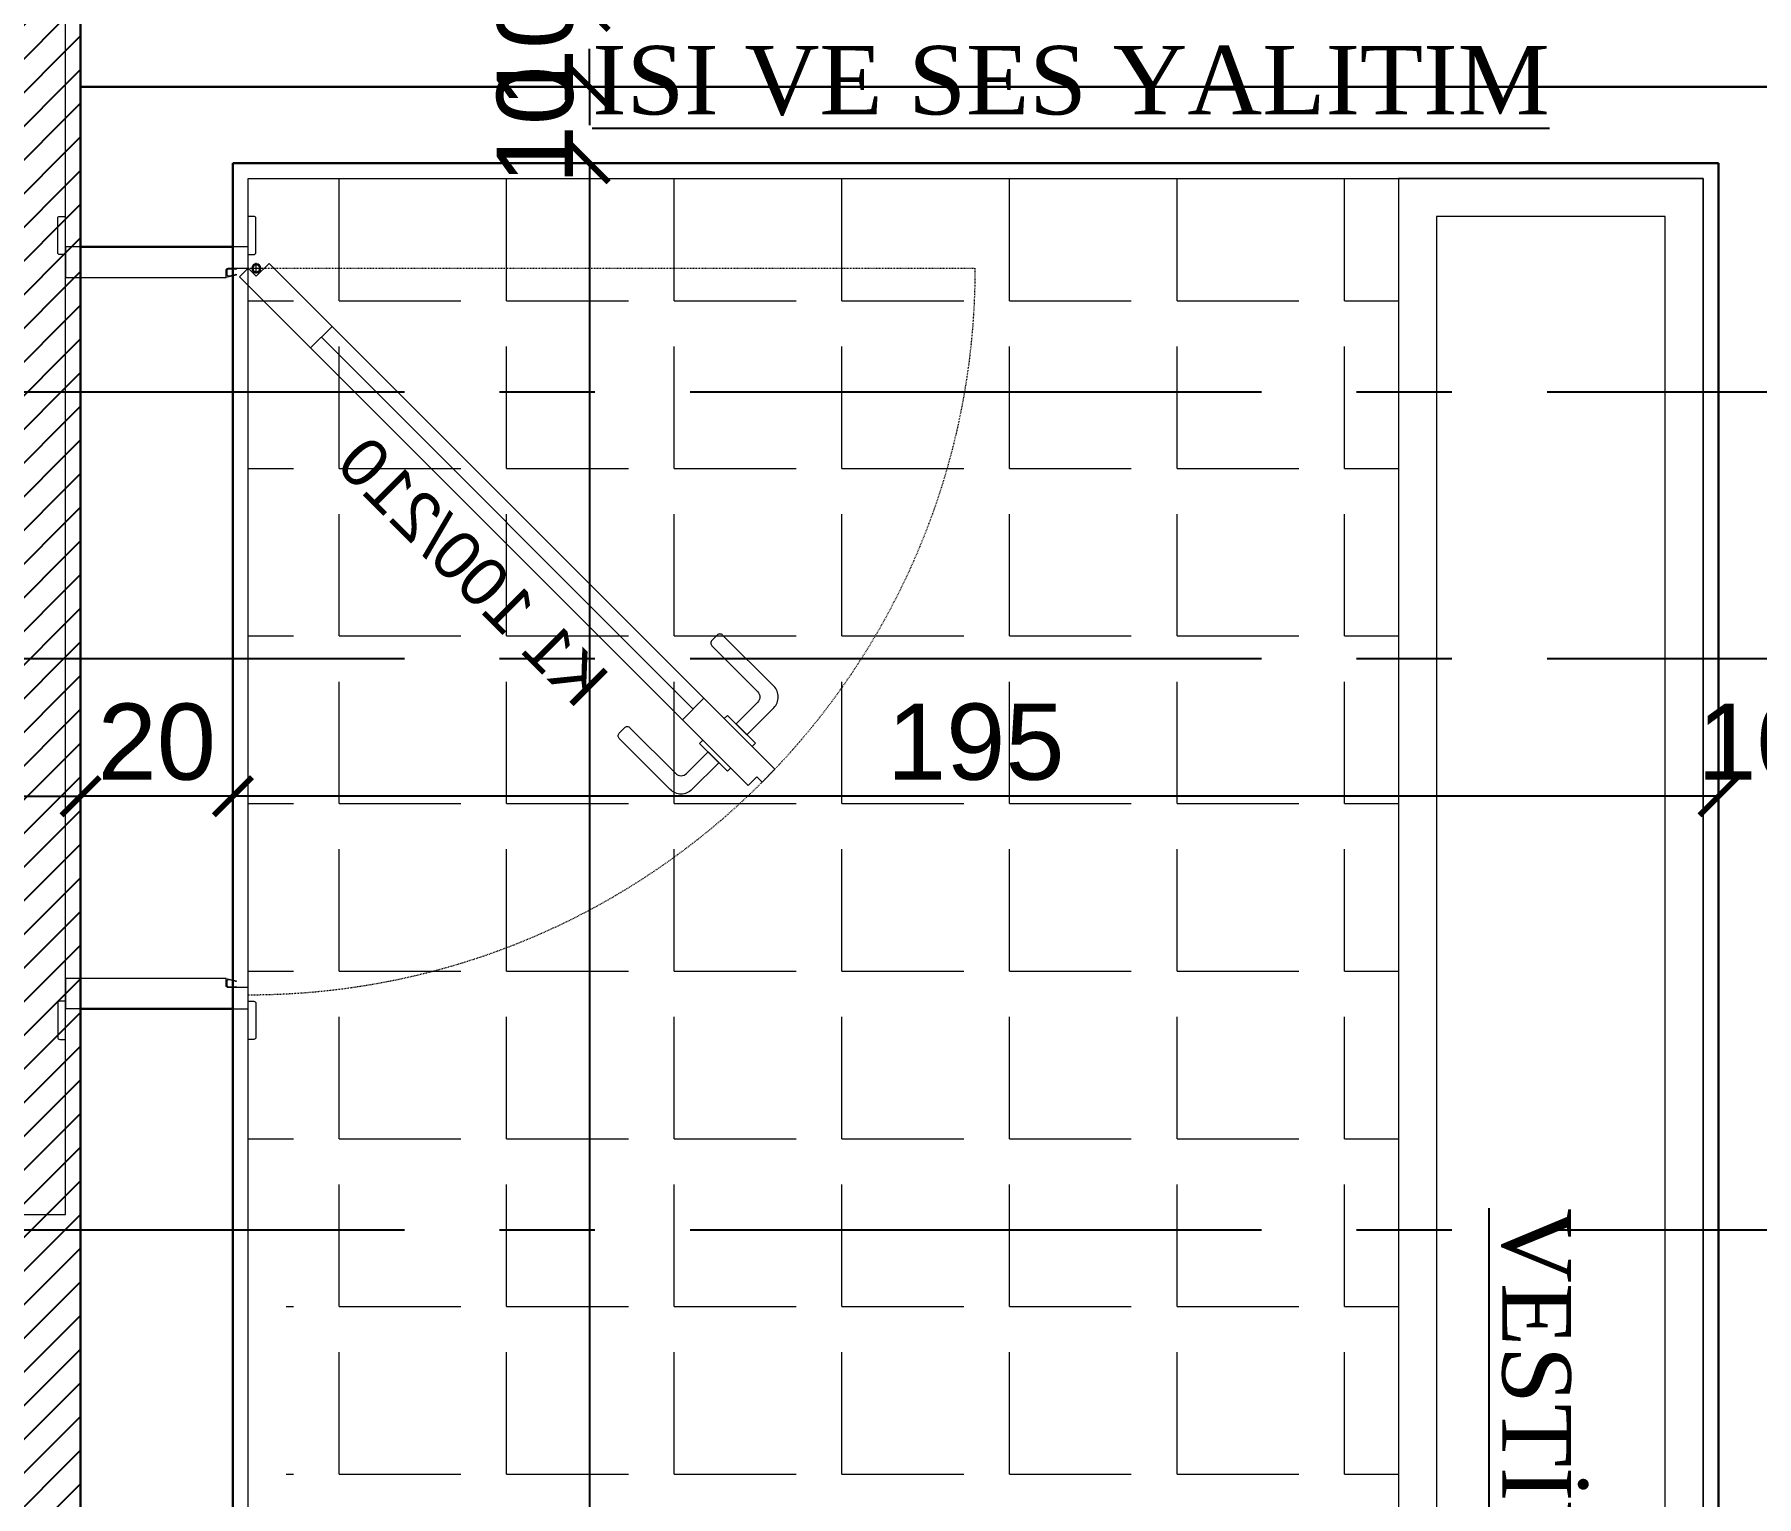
# Model space of a CAD drawing. Header units: millimetres. Extents: x 2778 to 13672, y 1832 to 5175.
# Drawn here: x 6415.5 to 6641.6, y 3470.2 to 3662.1 of the extents above; entities that cross this region are included whole.
import ezdxf

# ---------------------------------------------------------------- set-up
doc = ezdxf.new("R2010")
doc.units = ezdxf.units.MM
for name, pattern in [('CENTER2', [112.5, 75, -12.5, 12.5, -12.5]), ('DASHDOT2', [12.7, 6.35, -3.175, 0, -3.175]), ('DOTX2', [0.5, 0, -0.5])]:
    doc.linetypes.add(name, pattern=pattern)
for name, color, linetype in [('0-HSL-HTC', 7, 'Continuous'), ('7-DCR-FRN', 8, 'Continuous'), ('İÇÖLÇÜ', 7, 'Continuous'), ('Yazi', 7, 'Continuous')]:
    doc.layers.add(name, color=color, linetype=linetype)
for name, color, linetype, lineweight in [('aks', 251, 'DASHDOT2', 35), ('duvar', 232, 'Continuous', 30), ('ince', 37, 'Continuous', 0), ('iz', 1, 'DOTX2', 20), ('kapı', 3, 'Continuous', 18), ('Kiris', 7, 'Continuous', 30), ('sıva iç', 21, 'Continuous', 0), ('yazı', 11, 'Continuous', 20), ('z - tarama', 251, 'Continuous', 18), ('ÖLÇÜ İÇ', 7, 'Continuous', 9)]:
    doc.layers.add(name, color=color, linetype=linetype, lineweight=lineweight)
doc.styles.get("Standard").update_dxf_attribs({"font": 'arial.ttf'})
doc.styles.add('Times roman', font='times.ttf')
doc.dimstyles.new('zulay iç ölçü', dxfattribs={"dimtxt": 10, "dimasz": 5, "dimexe": 0.18, "dimexo": 0, "dimgap": 2, "dimtad": 3, "dimdec": 0, "dimzin": 0, "dimdsep": 46, "dimtxsty": 'Standard', "dimblk": 'ARCHTICK', "dimcen": 0.09, "dimse1": 1, "dimse2": 1, "dimadec": 0, "dimazin": 0, "dimtfac": 1, "dimtdec": 0, "dimtix": 1, "dimtofl": 0, "dimtmove": 0, "dimatfit": 3, "dimldrblk": 'ARCHTICK', "dimfxl": 1, "dimtolj": 1, "dimtzin": 0, "dimarcsym": 0})

# ---------------------------------------------------------------- blocks, each defined once
blk = doc.blocks.new('sadsfsfsf')
at = {"layer": 'ince'}
for p, q in [((0.7, 0), (-0.7, 0)), ((0, 0.7), (0, -0.7))]:
    blk.add_line(p, q, dxfattribs=at)
for radius in [0.6, 0.45]:
    blk.add_circle((0, 0), radius, dxfattribs=at)
blk = doc.blocks.new('4545')
at = {"layer": 'duvar'}
for p, q in [((1011935.67, -373952.46), (1011935.67, -373932.46)), ((1012035.67, -373952.46), (1012035.67, -373932.46))]:
    blk.add_line(p, q, dxfattribs=at)
at = {"layer": 'ince'}
blk.add_line((1012023.82, -373920.85), (1011975.02, -373872.05), dxfattribs=at)
for points in [[(1011973.07, -373866.42), (1011971.65, -373865.01), (1011975.19, -373861.47, -0.414214), (1011978.02, -373861.47), (1011984.73, -373868.19, -0.414214), (1011984.73, -373868.9), (1011984.03, -373869.6, -0.414214), (1011983.32, -373869.6), (1011977.31, -373863.59, 0.414214), (1011975.89, -373863.59)], [(1011969.39, -373870.1), (1011967.98, -373868.68), (1011964.44, -373872.22, 0.414214), (1011964.44, -373875.05), (1011971.16, -373881.76, 0.414214), (1011971.86, -373881.76), (1011972.57, -373881.06, 0.414214), (1011972.57, -373880.35), (1011966.56, -373874.34, -0.414214), (1011966.56, -373872.93)], [(1011938.72, -373933.36), (1011939.67, -373933.36), (1011939.37, -373932.06), (1011939.24, -373932.06, -0.112206), (1011939.29, -373932.16), (1011939.47, -373932.97, -0.482314), (1011939.23, -373933.27), (1011938.81, -373933.27, -0.414214), (1011938.56, -373933.02), (1011938.56, -373932.22, -0.170049), (1011938.61, -373932.06), (1011938.47, -373932.06), (1011938.47, -373933.11, 0.414214)], [(1012031.67, -373933.36), (1012032.62, -373933.36, 0.414214), (1012032.87, -373933.11), (1012032.87, -373932.06), (1012032.72, -373932.06, -0.170049), (1012032.77, -373932.22), (1012032.77, -373933.02, -0.414214), (1012032.52, -373933.27), (1012032.1, -373933.27, -0.482314), (1012031.86, -373932.97), (1012032.05, -373932.16, -0.112206), (1012032.09, -373932.06), (1012031.97, -373932.06)]]:
    blk.add_lwpolyline(points, format="xyb", close=True, dxfattribs=at)
for points in [[(1011970.11, -373864.31), (1011970.53, -373863.89), (1011974.19, -373867.54), (1011973.76, -373867.97)], [(1011967.28, -373867.14), (1011966.85, -373867.56), (1011970.51, -373871.22), (1011970.93, -373870.79)]]:
    blk.add_lwpolyline(points, dxfattribs=at)
for points in [[(1011936.67, -373930.46), (1011936.67, -373929.71, 0.414214), (1011936.42, -373929.46), (1011931.92, -373929.46, 0.414214), (1011931.67, -373929.71), (1011931.67, -373930.46)], [(1012034.67, -373930.46), (1012034.67, -373929.71, -0.414214), (1012034.92, -373929.46), (1012039.42, -373929.46, -0.414214), (1012039.67, -373929.71), (1012039.67, -373930.46)], [(1011936.67, -373954.46), (1011936.67, -373955.21, -0.414214), (1011936.42, -373955.46), (1011931.92, -373955.46, -0.414214), (1011931.67, -373955.21), (1011931.67, -373954.46)], [(1012034.67, -373954.46), (1012034.67, -373955.21, 0.414214), (1012034.92, -373955.46), (1012039.42, -373955.46, 0.414214), (1012039.67, -373955.21), (1012039.67, -373954.46)]]:
    blk.add_lwpolyline(points, format="xyb", dxfattribs=at)
at = {"layer": 'iz', "ltscale": 0.1}
for p, q in [((1012032.87, -373930.46), (1012032.87, -373835.06)), ((1012035.67, -373932.46), (1011935.67, -373932.46)), ((1012035.67, -373952.46), (1011935.67, -373952.46))]:
    blk.add_line(p, q, dxfattribs=at)
blk.add_arc((1012032.87, -373930.46), 95.4, 90, 180, dxfattribs=at)
at = {"layer": 'kapı'}
for p, q in [((1011973.6, -373873.46), (1011976.43, -373870.63)), ((1012022.41, -373922.27), (1012025.24, -373919.44))]:
    blk.add_line(p, q, dxfattribs=at)
blk.add_lwpolyline([(1012032.87, -373930.46), (1012031.81, -373929.4), (1012033.5, -373927.71), (1011967.11, -373861.31), (1011965.41, -373863), (1011966.12, -373863.71), (1011964.98, -373864.84), (1012031.73, -373931.59), (1012032.87, -373930.46)], dxfattribs=at)
for points in [[(1011935.67, -373930.46), (1011938.47, -373930.46), (1011938.47, -373933.11, 0.414214), (1011938.72, -373933.36), (1011939.67, -373933.36), (1011939.67, -373954.46), (1011935.67, -373954.46)], [(1012035.67, -373954.46), (1012031.67, -373954.46), (1012031.67, -373933.36), (1012032.62, -373933.36, 0.414214), (1012032.87, -373933.11), (1012032.87, -373930.46), (1012035.67, -373930.46), (1012035.67, -373930.46)]]:
    blk.add_lwpolyline(points, format="xyb", dxfattribs=at)
at = {"layer": 'sıva iç'}
for p, q in [((1011935.67, -373932.46), (1011935.67, -373930.46)), ((1012035.67, -373930.46), (1012035.67, -373932.46)), ((1011935.67, -373952.46), (1011935.67, -373954.46)), ((1012035.67, -373952.46), (1012035.67, -373954.46))]:
    blk.add_line(p, q, dxfattribs=at)
at = {"layer": 'ince', "rotation": 180}
blk.add_blockref('sadsfsfsf', (1012032.87, -373929.4), dxfattribs=at)
at = {"layer": 'yazı'}
blk.add_text('K1 100/210', height=6.328, rotation=315, dxfattribs=at).set_placement((1011974.88, -373887.22))
blk = doc.blocks.new('*U318')
at = {"layer": '7-DCR-FRN', "lineweight": 9}
for points in [[(350, 40), (350, 0), (0, 0), (0, 40)], [(350, 40), (350, 0), (0, 0), (0, 40)], [(345, 35), (345, 5), (5, 5), (5, 35)]]:
    blk.add_lwpolyline(points, close=True, dxfattribs=at)
blk = doc.blocks.new('_ArchTick')
at = {"color": 0, "linetype": 'ByBlock', "const_width": 0.15}
blk.add_lwpolyline([(-0.5, -0.5), (0.5, 0.5)], dxfattribs=at)
blk = doc.blocks.new('*D2120')
at = {"layer": 'Defpoints', "color": 0, "transparency": 16777216}
for p in [(6486.7, 3655.23), (6486.7, 3645.23), (6488.38, 3645.23)]:
    blk.add_point(p, dxfattribs=at)
at = {"layer": 'ÖLÇÜ İÇ', "color": 0, "lineweight": -2, "transparency": 16777216}
for p, q in [((6488.38, 3655.23), (6488.38, 3660.23)), ((6488.38, 3645.23), (6488.38, 3640.23))]:
    blk.add_line(p, q, dxfattribs=at)
at = {"layer": 'ÖLÇÜ İÇ', "color": 0, "lineweight": -2, "transparency": 16777216, "xscale": 5, "yscale": 5, "zscale": 5}
for p, rotation in [((6488.38, 3655.23), 270), ((6488.38, 3645.23), 90)]:
    blk.add_blockref('_ArchTick', p, dxfattribs=dict(at, rotation=rotation))
at = {"layer": 'ÖLÇÜ İÇ', "color": 0, "transparency": 16777216, "insert": (6481.28, 3650.23), "char_height": 10, "attachment_point": 5, "rotation": 90}
blk.add_mtext('\\A1;10', dxfattribs=at)
blk = doc.blocks.new('*D2121')
at = {"layer": 'Defpoints', "color": 0, "transparency": 16777216}
for p in [(6486.7, 3645.23), (6488.38, 3165.23), (6488.38, 3165.23)]:
    blk.add_point(p, dxfattribs=at)
at = {"layer": 'ÖLÇÜ İÇ', "color": 0, "lineweight": -2, "transparency": 16777216}
blk.add_line((6488.38, 3645.23), (6488.38, 3165.23), dxfattribs=at)
at = {"layer": 'ÖLÇÜ İÇ', "color": 0, "lineweight": -2, "transparency": 16777216, "xscale": 5, "yscale": 5, "zscale": 5}
for p, rotation in [((6488.38, 3645.23), 90), ((6488.38, 3165.23), 270)]:
    blk.add_blockref('_ArchTick', p, dxfattribs=dict(at, rotation=rotation))
at = {"layer": 'ÖLÇÜ İÇ', "color": 0, "transparency": 16777216, "insert": (6481.28, 3405.23), "char_height": 10, "attachment_point": 5, "rotation": 90}
blk.add_mtext('\\A1;480', dxfattribs=at)
blk = doc.blocks.new('*D2199')
at = {"layer": 'Defpoints', "color": 0, "transparency": 16777216}
for p in [(6636.58, 3562.14), (6636.58, 3562.14), (6646.58, 3562.14)]:
    blk.add_point(p, dxfattribs=at)
at = {"layer": 'ÖLÇÜ İÇ', "color": 0, "lineweight": -2, "transparency": 16777216}
for p, q in [((6636.58, 3562.14), (6631.58, 3562.14)), ((6646.58, 3562.14), (6651.58, 3562.14))]:
    blk.add_line(p, q, dxfattribs=at)
at = {"layer": 'ÖLÇÜ İÇ', "color": 0, "lineweight": -2, "transparency": 16777216, "xscale": 5, "yscale": 5, "zscale": 5}
blk.add_blockref('_ArchTick', (6636.58, 3562.14), dxfattribs=at)
at = {"layer": 'ÖLÇÜ İÇ', "color": 0, "lineweight": -2, "transparency": 16777216, "xscale": 5, "yscale": 5, "zscale": 5, "rotation": 180}
blk.add_blockref('_ArchTick', (6646.58, 3562.14), dxfattribs=at)
at = {"layer": 'ÖLÇÜ İÇ', "color": 0, "transparency": 16777216, "insert": (6641.58, 3569.24), "char_height": 10, "attachment_point": 5}
blk.add_mtext('\\A1;10', dxfattribs=at)
blk = doc.blocks.new('*D2200')
at = {"layer": 'Defpoints', "color": 0, "transparency": 16777216}
for p in [(6441.58, 3562.14), (6441.58, 3562.14), (6636.58, 3562.14)]:
    blk.add_point(p, dxfattribs=at)
at = {"layer": 'ÖLÇÜ İÇ', "color": 0, "lineweight": -2, "transparency": 16777216}
blk.add_line((6636.58, 3562.14), (6441.58, 3562.14), dxfattribs=at)
at = {"layer": 'ÖLÇÜ İÇ', "color": 0, "lineweight": -2, "transparency": 16777216, "xscale": 5, "yscale": 5, "zscale": 5, "rotation": 180}
blk.add_blockref('_ArchTick', (6441.58, 3562.14), dxfattribs=at)
at = {"layer": 'ÖLÇÜ İÇ', "color": 0, "lineweight": -2, "transparency": 16777216, "xscale": 5, "yscale": 5, "zscale": 5}
blk.add_blockref('_ArchTick', (6636.58, 3562.14), dxfattribs=at)
at = {"layer": 'ÖLÇÜ İÇ', "color": 0, "transparency": 16777216, "insert": (6539.08, 3569.24), "char_height": 10, "attachment_point": 5}
blk.add_mtext('\\A1;195', dxfattribs=at)
blk = doc.blocks.new('*D2201')
at = {"layer": 'Defpoints', "color": 0, "transparency": 16777216}
for p in [(6421.58, 3562.14), (6421.58, 3562.14), (6441.58, 3562.14)]:
    blk.add_point(p, dxfattribs=at)
at = {"layer": 'ÖLÇÜ İÇ', "color": 0, "lineweight": -2, "transparency": 16777216}
blk.add_line((6441.58, 3562.14), (6421.58, 3562.14), dxfattribs=at)
at = {"layer": 'ÖLÇÜ İÇ', "color": 0, "lineweight": -2, "transparency": 16777216, "xscale": 5, "yscale": 5, "zscale": 5, "rotation": 180}
blk.add_blockref('_ArchTick', (6421.58, 3562.14), dxfattribs=at)
at = {"layer": 'ÖLÇÜ İÇ', "color": 0, "lineweight": -2, "transparency": 16777216, "xscale": 5, "yscale": 5, "zscale": 5}
blk.add_blockref('_ArchTick', (6441.58, 3562.14), dxfattribs=at)
at = {"layer": 'ÖLÇÜ İÇ', "color": 0, "transparency": 16777216, "insert": (6431.58, 3569.24), "char_height": 10, "attachment_point": 5}
blk.add_mtext('\\A1;20', dxfattribs=at)
blk = doc.blocks.new('*D2379')
at = {"layer": 'Defpoints', "color": 0, "transparency": 16777216}
for p in [(6486.7, 3665.23), (6488.38, 3665.23), (6486.7, 3655.23)]:
    blk.add_point(p, dxfattribs=at)
at = {"layer": 'ÖLÇÜ İÇ', "color": 0, "lineweight": -2, "transparency": 16777216}
for p, q in [((6488.38, 3665.23), (6488.38, 3670.23)), ((6488.38, 3655.23), (6488.38, 3650.23))]:
    blk.add_line(p, q, dxfattribs=at)
at = {"layer": 'ÖLÇÜ İÇ', "color": 0, "lineweight": -2, "transparency": 16777216, "xscale": 5, "yscale": 5, "zscale": 5}
for p, rotation in [((6488.38, 3665.23), 270), ((6488.38, 3655.23), 90)]:
    blk.add_blockref('_ArchTick', p, dxfattribs=dict(at, rotation=rotation))
at = {"layer": 'ÖLÇÜ İÇ', "color": 0, "transparency": 16777216, "insert": (6481.28, 3660.23), "char_height": 10, "attachment_point": 5, "rotation": 90}
blk.add_mtext('\\A1;10', dxfattribs=at)

msp = doc.modelspace()

# ---------------------------------------------------------------- hatches: boundary and pattern name
at = {"layer": '0-HSL-HTC'}
h = msp.add_hatch(dxfattribs=at)
h.set_pattern_fill('ANSI31', color=2, scale=25)
h.set_pattern_definition([(45, (-1057024.509, 409725.164), (-2.209708691, 2.209708691), [])])
h.paths.add_polyline_path([(6411.58, 4690.23), (6421.58, 4690.23), (6421.58, 2620.23), (6411.58, 2620.23)])
at = {"layer": 'z - tarama', "true_color": 0xffffff}
h = msp.add_hatch(dxfattribs=at)
h.set_pattern_fill('ANGLE', scale=80, style=0)
h.set_pattern_definition([(0, (-1057024.51, 409725.164), (0, 22), [16, -6]), (90, (-1057024.51, 409725.164), (-22, 1e-15), [16, -6])])
h.paths.add_polyline_path([(7356.58, 3205.23), (7464.58, 3205.23), (7464.58, 3196.6), (7463.58, 3196.6), (7463.58, 3191.6), (7464.58, 3191.6), (7464.58, 3077.23), (7442.24, 3077.23), (7442.24, 3078.23), (7437.24, 3078.23), (7437.24, 3077.23), (7434.24, 3077.23), (7356.58, 3077.23)])
h.paths.add_polyline_path([(7356.58, 3250.23), (7464.58, 3250.23), (7464.58, 3205.23), (7356.58, 3205.23)])
h.paths.add_polyline_path([(7356.58, 3293.23), (7359.64, 3293.23), (7359.64, 3292.23), (7364.64, 3292.23), (7364.64, 3293.23), (7367.64, 3293.23), (7452.64, 3293.23), (7452.64, 3292.23), (7457.64, 3292.23), (7457.64, 3293.23), (7464.58, 3293.23), (7464.58, 3289.6), (7463.58, 3289.6), (7463.58, 3284.6), (7464.58, 3284.6), (7464.58, 3281.6), (7464.58, 3250.23), (7356.58, 3250.23)])
h.paths.add_polyline_path([(7031.58, 3293.23), (7069.16, 3293.23), (7069.16, 3292.23), (7074.16, 3292.23), (7074.16, 3293.23), (7077.16, 3293.23), (7162.16, 3293.23), (7162.16, 3292.23), (7167.16, 3292.23), (7167.16, 3293.23), (7356.58, 3293.23), (7356.58, 3250.23), (7031.58, 3250.23)])
h.paths.add_polyline_path([(7031.58, 3250.23), (7356.58, 3250.23), (7356.58, 3205.23), (7031.58, 3205.23)])
h.paths.add_polyline_path([(7031.58, 3205.23), (7356.58, 3205.23), (7356.58, 3075.23), (7341.58, 3075.23), (7341.58, 3165.23), (7031.58, 3165.23)])
h.paths.add_polyline_path([(7344.49, 3078.23), (7349.24, 3078.23), (7349.24, 3077.98, 0.414214), (7348.99, 3078.23), (7344.24, 3078.23), (7344.24, 3077.98, -0.414214)], flags=16)
h.paths.add_polyline_path([(6926.58, 3205.23), (7031.58, 3205.23), (7031.58, 3167.23), (6994.69, 3167.23), (6994.69, 3168.23), (6989.69, 3168.23), (6989.69, 3167.23), (6986.69, 3167.23), (6926.58, 3167.23)])
h.paths.add_polyline_path([(6926.58, 3250.23), (7031.58, 3250.23), (7031.58, 3205.23), (6926.58, 3205.23)])
h.paths.add_polyline_path([(6926.58, 3293.23), (7031.58, 3293.23), (7031.58, 3250.23), (6926.58, 3250.23)])
h.paths.add_polyline_path([(6881.58, 3293.23), (6926.58, 3293.23), (6926.58, 3250.23), (6881.58, 3250.23)])
h.paths.add_polyline_path([(6881.58, 3250.23), (6926.58, 3250.23), (6926.58, 3205.23), (6881.58, 3205.23)])
h.paths.add_polyline_path([(6881.58, 3205.23), (6926.58, 3205.23), (6926.58, 3167.23), (6901.69, 3167.23), (6901.69, 3168.23), (6896.69, 3168.23), (6896.69, 3167.23), (6881.58, 3167.23)])
h.paths.add_polyline_path([(6443.58, 3205.23), (6881.58, 3205.23), (6881.58, 3167.23), (6856.04, 3167.23), (6856.04, 3168.23), (6851.04, 3168.23), (6851.04, 3167.23), (6848.04, 3167.23), (6763.04, 3167.23), (6763.04, 3168.23), (6758.04, 3168.23), (6758.04, 3167.23), (6443.58, 3167.23)])
h.paths.add_polyline_path([(6592.44, 3250.23), (6881.58, 3250.23), (6881.58, 3205.23), (6443.58, 3205.23), (6443.58, 3248.23), (6448.58, 3248.23), (6448.58, 3250.23), (6482.68, 3250.23), (6482.68, 3210.98), (6592.44, 3210.98)])
h.paths.add_polyline_path([(6592.44, 3276.65), (6482.68, 3276.65), (6482.68, 3250.23), (6448.58, 3250.23), (6448.58, 3295.23), (6594.58, 3295.23), (6594.58, 3293.23), (6634.58, 3293.23), (6662.6, 3293.23), (6662.6, 3292.23), (6667.6, 3292.23), (6667.6, 3293.23), (6670.6, 3293.23), (6755.6, 3293.23), (6755.6, 3292.23), (6760.6, 3292.23), (6760.6, 3293.23), (6777.51, 3293.23), (6777.51, 3292.23), (6782.51, 3292.23), (6782.51, 3293.23), (6785.51, 3293.23), (6870.51, 3293.23), (6870.51, 3292.23), (6875.51, 3292.23), (6875.51, 3293.23), (6881.58, 3293.23), (6881.58, 3250.23), (6592.44, 3250.23)])
h.paths.add_polyline_path([(6448.58, 3355.23), (6594.58, 3355.23), (6594.58, 3295.23), (6448.58, 3295.23)])
h.paths.add_polyline_path([(6448.58, 3445.23), (6594.58, 3445.23), (6594.58, 3355.23), (6448.58, 3355.23)])
h.paths.add_polyline_path([(6448.58, 3460.23), (6594.58, 3460.23), (6594.58, 3445.23), (6448.58, 3445.23)])
h.paths.add_polyline_path([(6448.58, 3505.23), (6594.58, 3505.23), (6594.58, 3460.23), (6448.58, 3460.23)])
h.paths.add_polyline_path([(6443.58, 3643.23), (6594.58, 3643.23), (6594.58, 3505.23), (6448.58, 3505.23), (6448.58, 3507.23), (6443.58, 3507.23)])

# ---------------------------------------------------------------- linework, layer by layer
at = {"layer": 'aks', "color": 251, "linetype": 'CENTER2', "lineweight": -3}
for points in [[(6421.58, 2140.23), (6421.58, 5100.23)], [(2901.58, 3615.23), (8131.58, 3615.23)], [(2901.58, 3580.23), (8131.58, 3580.23)], [(2901.58, 3505.23), (8131.58, 3505.23)]]:
    msp.add_lwpolyline(points, dxfattribs=at)
at = {"layer": 'duvar', "lineweight": 30}
for p, q in [((6421.58, 3865.23), (6421.58, 3655.23)), ((6421.58, 3445.23), (6421.58, 3655.23)), ((6441.58, 3445.23), (6441.58, 3645.23)), ((6636.58, 3645.23), (6441.58, 3645.23)), ((6636.58, 3645.23), (6636.58, 3295.23))]:
    msp.add_line(p, q, dxfattribs=at)
at = {"layer": 'İÇÖLÇÜ'}
msp.add_line((5341.58, 3562.14), (6421.58, 3562.14), dxfattribs=at)
at = {"layer": 'Kiris'}
msp.add_lwpolyline([(6646.58, 3655.23), (6421.58, 3655.23)], dxfattribs=at)
msp.add_lwpolyline([(6646.58, 3655.23), (6421.58, 3655.23)], dxfattribs=at)
at = {"layer": 'sıva iç'}
for p, q in [((6419.58, 3507.23), (6419.58, 3803.23)), ((5343.58, 3507.23), (6419.58, 3507.23))]:
    msp.add_line(p, q, dxfattribs=at)
msp.add_lwpolyline([(7464.58, 3077.23), (7343.58, 3077.23), (7343.58, 3167.23), (6443.58, 3167.23), (6443.58, 3293.23), (6448.58, 3293.23), (6448.58, 3447.23), (6443.58, 3447.23), (6443.58, 3643.23), (6634.58, 3643.23), (6634.58, 3293.23), (7464.58, 3293.23)], close=True, dxfattribs=at)
at = {"layer": 'ÖLÇÜ İÇ', "color": 3, "lineweight": 30}
msp.add_lwpolyline([(6411.58, 4690.23), (6421.58, 4690.23), (6421.58, 2620.23), (6411.58, 2620.23)], close=True, dxfattribs=at)

# ---------------------------------------------------------------- block references
at = {"xscale": -1, "rotation": 90}
msp.add_blockref('*U318', (6634.58, 3643.23), dxfattribs=at)
at = {"layer": 'İÇÖLÇÜ', "xscale": 5, "yscale": 5, "zscale": 5}
msp.add_blockref('_ArchTick', (6421.58, 3562.14), dxfattribs=at)
at = {"layer": 'ÖLÇÜ İÇ', "xscale": -1, "rotation": 270}
msp.add_blockref('4545', (380374.04, -1008401.43), dxfattribs=at)

# ---------------------------------------------------------------- texts
at = {"layer": 'Yazi', "color": 2, "style": 'Times roman'}
msp.add_text('%%UISI VE SES YALITIM', height=8.9957, dxfattribs=at).set_placement((6488.74, 3651.63))
at = {"layer": 'Yazi', "style": 'Times roman'}
msp.add_text('%%UVESTİYER', height=8.9957, rotation=270, dxfattribs=at).set_placement((6608.22, 3508.09))

# ---------------------------------------------------------------- dimensions: what is measured, and where the dimension line sits
at = {"layer": 'ÖLÇÜ İÇ'}
for base, p2, angle, picture, middle in [((6488.38, 3665.23), (6486.7, 3665.23), 270, '*D2379', (6481.28, 3660.23)), ((6488.38, 3645.23), (6486.7, 3645.23), 90, '*D2120', (6481.28, 3650.23))]:
    dim = msp.add_linear_dim(base=base, p1=(6486.7, 3655.23), p2=p2, angle=angle, dimstyle='zulay iç ölçü', dxfattribs=at)
    dim.commit()
    dim.dimension.update_dxf_attribs({"geometry": picture, "text_midpoint": middle})
for base, p1, p2, angle, picture, middle in [((6488.38, 3165.23), (6486.7, 3645.23), (6488.38, 3165.23), 90, '*D2121', (6481.28, 3405.23)), ((6421.58, 3562.14), (6441.58, 3562.14), (6421.58, 3562.14), 180, '*D2201', (6431.58, 3569.24)), ((6441.58, 3562.14), (6636.58, 3562.14), (6441.58, 3562.14), 180, '*D2200', (6539.08, 3569.24)), ((6636.58, 3562.14), (6646.58, 3562.14), (6636.58, 3562.14), 180, '*D2199', (6641.58, 3569.24))]:
    dim = msp.add_linear_dim(base=base, p1=p1, p2=p2, angle=angle, dimstyle='zulay iç ölçü', override={"dimtmove": 1}, dxfattribs=at)
    dim.commit()
    dim.dimension.update_dxf_attribs({"geometry": picture, "text_midpoint": middle})

doc.saveas('drawing.dxf')
